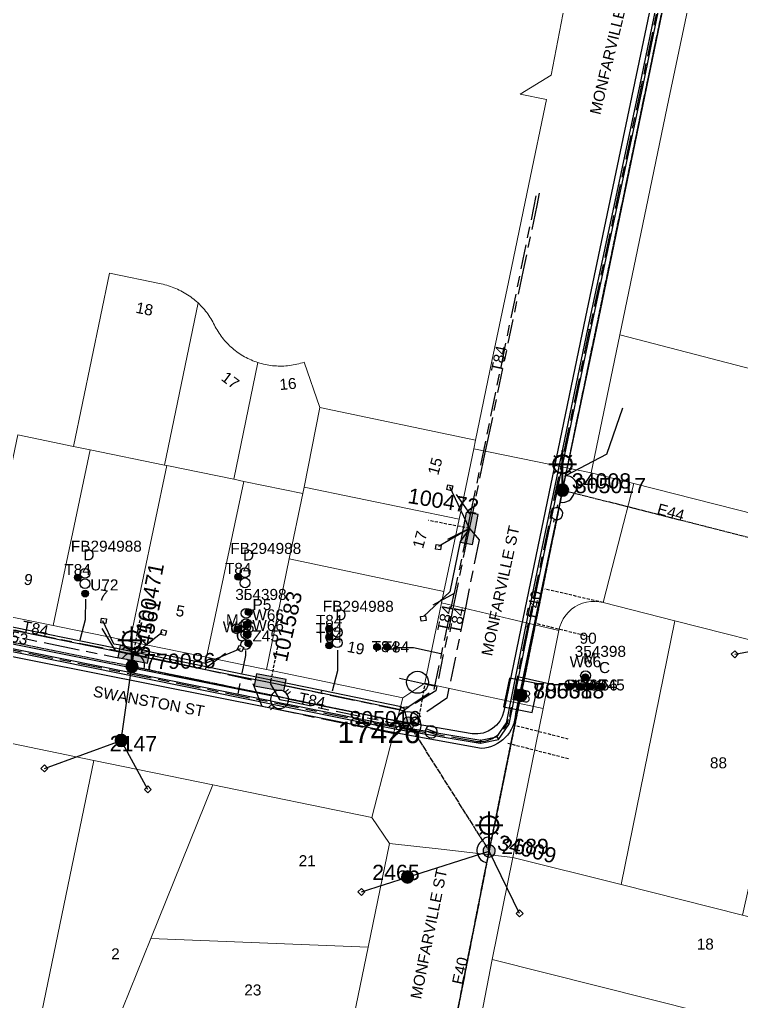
# Model space of a CAD drawing. Header units: metres. Extents: x 291879 to 294448, y 6259965 to 6261176.
# Drawn here: x 294094.4 to 294212.4, y 6260788 to 6260948.6 of the extents above; entities that cross this region are included whole.
import ezdxf
from ezdxf.enums import TextEntityAlignment as Align

# ---------------------------------------------------------------- set-up
doc = ezdxf.new("R2010")
doc.units = ezdxf.units.M
for name, pattern in [('Cable Exist OH', [1, 1, 0]), ('Cable Exist UG', [8.2, 4, -1.2, 1.8, -1.2]), ('DASHED', [0.75, 0.5, -0.25])]:
    doc.linetypes.add(name, pattern=pattern)
doc.layers.get('0').update_dxf_attribs({"color": 6})
for name, color, linetype, lineweight in [('Cadastre Buildings_SP_EXT', 9, 'Continuous', 5), ('Cadastre Land Parcels_SP_EXT', 9, 'Continuous', 5), ('Cadastre Roads_SP_EXT', 9, 'Continuous', 5)]:
    doc.layers.add(name, color=color, linetype=linetype, lineweight=lineweight)
for name, color, linetype in [('Duct_SP_EXT', 7, 'Continuous'), ('Equip_LV_EXT', 7, 'Continuous'), ('Equip_SP_HV_EXT', 7, 'Continuous'), ('Equip_SP_LV_EXT', 7, 'Continuous'), ('Equip_SP_SL_EXT', 7, 'Continuous'), ('Mains_HV_EXT', 7, 'Continuous'), ('Mains_LV_EXT', 7, 'Continuous'), ('Mains_SL_EXT', 7, 'Continuous'), ('Mains_TR_EXT', 7, 'Continuous'), ('Services_SP_EXT', 7, 'Continuous'), ('SupportsOH_SP_TR_HV_LV_SL_EXT', 7, 'Continuous'), ('SupportsUG_SP_LV_EXT', 7, 'Continuous'), ('Trench_SP_EXT', 7, 'Continuous')]:
    doc.layers.add(name, color=color, linetype=linetype)
doc.layers.add('UNKNOWN_FEATURES', color=1, linetype='DASHED', plot=False)
doc.styles.add('HVSW_LABEL', font='arial.ttf')
doc.styles.add('iecARIAL', font='arial.ttf', dxfattribs={"height": 2})
doc.styles.add('POLE_LABEL', font='arial.ttf')
doc.styles.get("Standard").update_dxf_attribs({"font": 'arial.ttf'})
doc.linetypes.add('Cable E UG', pattern='A,6,-0.5,["E",Standard,S=1.7,R=0,X=0.5,Y=-1],-2.9', length=9.4)
doc.linetypes.add('Cable P UG', pattern='A,6,-0.5,["P",Standard,S=1.7,R=0,X=0.5,Y=-1],-2.9', length=9.4)

# ---------------------------------------------------------------- blocks, each defined once
blk = doc.blocks.new('PILLAR_EXT')
blk.add_hatch(color=256).paths.add_polyline_path([(-2.475, 0.99), (-2.475, -0.99), (2.475, -0.99), (2.475, 0.99)])
blk.add_lwpolyline([(-2.475, -0.99), (2.475, -0.99), (2.475, 0.99), (-2.475, 0.99)], close=True)
at = {"style": 'iecARIAL', "flags": 8}
blk.add_attdef('ASSET_NUM', (1.5, 3.5), '', height=2.5, dxfattribs=at)
for tag, p, flags in [('OWNED_BY', (0, -0.2), 9), ('STATE', (0, -0.4), 9), ('SUPPORT_TYPE', (0, -0.6), 9), ('STREETNAME', (0, -1.8), 9), ('USAGE', (0, -0.8), 9), ('LEGEND', (0, -1), 9), ('LOCATION', (0, -1.2), 9), ('NOTES', (0, -1.4), 9), ('PARENT', (0, -1.6), 9), ('SUBURB', (0, -2), 1)]:
    blk.add_attdef(tag, p, '', height=0.2, dxfattribs=dict(flags=flags))
blk = doc.blocks.new('DUCT_EXT')
blk.add_circle((0, 0.8), 0.8)
at = {"flags": 1}
blk.add_attdef('Z', (0, 0), '', height=0.2, dxfattribs=at)
at = {"flags": 9}
for tag, p in [('DUCT_CODE', (0, 0)), ('XSECT_TYPE', (0, -0.2)), ('STATE', (0, -0.6)), ('FB_REFERENCE', (0, -0.4)), ('NOTES', (0, -0.8))]:
    blk.add_attdef(tag, text='', height=0.2, dxfattribs=at).set_placement(p, align=Align.MIDDLE_LEFT)
blk = doc.blocks.new('LV_OH_LINKS_CLOSED_EXT')
for p, q in [((-0.17, 4.97), (-0.17, 3)), ((0.17, 4.97), (0.17, 3))]:
    blk.add_line(p, q)
blk.add_lwpolyline([(0, 2.99, 1), (0, 4.98, 1)], format="xyb", close=True)
at = {"flags": 9}
for tag, p in [('ACTUAL_STATUS', (0, 0)), ('CONSTRUCTED_VOLTAGE', (0, -0.2)), ('OPERATING_VOLTAGE', (0, -0.6)), ('ORIENTATION', (0, -0.8)), ('OWNED_BY', (0, -1)), ('STATE', (0, -1.2)), ('SWITCH_TYPE', (0, -1.4)), ('NO_PHASES', (0, -0.4)), ('USAGE', (0, -1.6)), ('NOTES', (0, -1.8))]:
    blk.add_attdef(tag, text='', height=0.2, dxfattribs=at).set_placement(p, align=Align.MIDDLE_LEFT)
at = {"flags": 1}
blk.add_attdef('Z', (0, 0), '', height=0.2, dxfattribs=at)
blk = doc.blocks.new('LV_OH_LINKS_OPEN_EXT')
for p, q in [((-0.17, 4.97), (-0.17, 5.46)), ((0.17, 4.97), (0.17, 5.46)), ((-0.17, 3), (-0.17, 2.5)), ((0.17, 3), (0.17, 2.5))]:
    blk.add_line(p, q)
blk.add_lwpolyline([(0, 2.99, 1), (0, 4.98, 1)], format="xyb", close=True)
at = {"flags": 9}
for tag, p in [('ACTUAL_STATUS', (0, 0)), ('CONSTRUCTED_VOLTAGE', (0, -0.2)), ('OPERATING_VOLTAGE', (0, -0.6)), ('ORIENTATION', (0, -0.8)), ('OWNED_BY', (0, -1)), ('STATE', (0, -1.2)), ('SWITCH_TYPE', (0, -1.4)), ('NO_PHASES', (0, -0.4)), ('USAGE', (0, -1.6)), ('LEGEND', (0, -1.8)), ('NOTES', (0, -2))]:
    blk.add_attdef(tag, text='', height=0.2, dxfattribs=at).set_placement(p, align=Align.MIDDLE_LEFT)
at = {"flags": 1}
blk.add_attdef('Z', (0, 0), '', height=0.2, dxfattribs=at)
blk = doc.blocks.new('SL_LANTERN_EXT')
at = {"lineweight": 40}
for p, q in [((0, 1.97), (0, 6.47)), ((-1.46, 5.68), (-1.06, 5.28)), ((1.46, 5.68), (1.06, 5.28)), ((-2.25, 4.22), (2.25, 4.22)), ((-1.46, 2.76), (-1.06, 3.16)), ((0, 0), (0, 2.72)), ((1.46, 2.76), (1.06, 3.16))]:
    blk.add_line(p, q, dxfattribs=at)
blk.add_circle((0, 4.22), 1.5, dxfattribs=at)
at = {"style": 'iecARIAL', "flags": 8}
blk.add_attdef('ASSET_NUM', (1.5, 1.5), '', height=2.5, dxfattribs=at)
for tag, p, height, flags in [('OPERATING_VOLTAGE', (0.98, -1.65), 0.2, 9), ('CONSTRUCTED_VOLTAGE', (0.98, -0.65), 0.2, 9), ('CONTROL_TYPE', (0.98, -0.85), 0.2, 9), ('LANTERN_PURPOSE', (0.98, -1.05), 0.2, 9), ('LANTERN_TYPE', (0.98, -1.25), 0.2, 9), ('NO_PHASES', (0.98, -1.45), 0.2, 9), ('LNUMBER', (2.18, -3.25), 2.5, 8), ('ORIENTATION', (0.98, -1.85), 0.2, 9), ('OWNED_BY', (0.98, -2.05), 0.2, 9), ('STATE', (0.98, -2.25), 0.2, 9), ('USAGE', (0.98, -2.45), 0.2, 9), ('CEXIST', (0.98, -2.65), 0.2, 9), ('CNEW', (0.98, -2.85), 0.2, 9), ('CNUMBER', (0.98, -3.05), 0.2, 9), ('CREMOVE', (0.98, -3.25), 0.2, 9), ('CREPLACE', (0.98, -3.45), 0.2, 9), ('LKINGHEIGHT', (0.98, -3.65), 0.2, 9), ('LBRACKET', (0.98, -3.85), 0.2, 9), ('LBRACKETVOCAB', (0.98, -4.05), 0.2, 9), ('LCATEGORY', (0.98, -4.25), 0.2, 9), ('LCHARGE1', (0.98, -4.45), 0.2, 9), ('LCHARGE1PERCENT', (0.98, -4.65), 0.2, 9), ('LCHARGE2', (0.98, -4.85), 0.2, 9), ('LCHARGE2PERCENT', (0.98, -5.05), 0.2, 9), ('LCHARGE3', (0.98, -5.25), 0.2, 9), ('LCHARGE3PERCENT', (0.98, -5.45), 0.2, 9), ('LEXIST', (0.98, -5.65), 0.2, 9), ('LLAMP', (0.98, -5.85), 0.2, 9), ('LLAMPVOCAB', (0.98, -6.05), 0.2, 9), ('LMAST', (0.98, -6.25), 0.2, 9), ('LMASTVOCAB', (0.98, -6.45), 0.2, 9), ('LNEW', (0.98, -6.65), 0.2, 9), ('LANTNUMBER', (0.98, -6.85), 0.2, 9), ('LOUTREACH', (0.98, -7.25), 0.2, 9), ('LOUTREACHVOCAB', (0.98, -7.45), 0.2, 9), ('LRATECODE', (0.98, -7.65), 0.2, 9), ('LREMOVE', (0.98, -7.85), 0.2, 9), ('LREPLACE', (0.98, -8.05), 0.2, 9), ('STREETNAME', (0.98, -9.25), 0.2, 9), ('SUBURB', (0.98, -9.45), 0.2, 1), ('LTYPE', (0.98, -8.25), 0.2, 9), ('LTYPEVOCAB', (0.98, -8.45), 0.2, 9), ('LEGEND', (0.98, -8.65), 0.2, 9), ('LOCATION', (0.98, -8.85), 0.2, 9), ('NOTES', (0.98, -9.05), 0.2, 9)]:
    blk.add_attdef(tag, p, '', height=height, dxfattribs=dict(flags=flags))
blk = doc.blocks.new('CCP_EXT')
at = {"flags": 9}
for tag, p in [('LIFE_SUPPORT', (0, -1.6)), ('STATE', (0, -1.8)), ('NOTES', (0, -2))]:
    blk.add_attdef(tag, text='', height=0.2, dxfattribs=at).set_placement(p, align=Align.MIDDLE_LEFT)
blk.add_wipeout([(0, 0.57), (0.57, 0), (0, -0.57), (-0.57, 0)])
blk.add_lwpolyline([(-0.57, 0), (0, 0.57), (0.57, 0), (0, -0.57), (-0.57, 0)])
at = {"flags": 1}
blk.add_attdef('Z', (0, 0), '', height=0.2, dxfattribs=at)
at = {"flags": 9}
for tag, p in [('CCP_TYPE', (0, 0)), ('CONSTRUCTED_VOLTAGE', (0, -0.2)), ('OPERATING_VOLTAGE', (0, -0.6)), ('ORIENTATION', (0, -0.8)), ('OWNED_BY', (0, -1)), ('NO_PHASES', (0, -0.4)), ('USAGE', (0, -1.2)), ('LEGEND', (0, -1.4))]:
    blk.add_attdef(tag, text='', height=0.2, dxfattribs=at).set_placement(p, align=Align.MIDDLE_LEFT)
blk = doc.blocks.new('POLE_EXT')
blk.add_hatch(color=256).paths.add_polyline_path([(-1, 0, 1), (1, 0, 1)])
blk.add_lwpolyline([(-1, 0, 1), (1, 0, 1)], format="xyb", close=True)
for tag, height, flags, p in [('pNumber', 2.5, 8, (-17.84, 2.07)), ('OWNED_BY', 0.2, 9, (1.35, -0.4)), ('SPECIAL_USE', 0.2, 9, (1.35, -0.8)), ('STATE', 0.2, 9, (1.35, -1)), ('cLV', 0.2, 9, (1.35, -1.4)), ('hDepth', 0.2, 9, (1.35, -1.6)), ('PARENT', 0.2, 9, (1.35, -0.6)), ('USAGE', 0.2, 9, (1.35, -1.2)), ('hDia', 0.2, 9, (1.35, -1.8)), ('cHV', 0.2, 9, (1.35, -2)), ('LBRACKET', 0.2, 9, (1.35, -2.2)), ('LExisting', 0.2, 9, (1.35, -2.4)), ('LANTNUMBER', 0.2, 9, (1.35, -2.6)), ('LOther', 0.2, 9, (1.35, -2.8)), ('LRemove', 0.2, 9, (1.35, -3)), ('LEGEND', 0.2, 9, (1.35, -3.2)), ('cLinedev', 0.2, 9, (1.35, -3.4)), ('pExisting', 0.2, 9, (1.35, -3.8)), ('pFooting', 0.2, 9, (1.35, -4.4)), ('pNew', 0.2, 9, (1.35, -4.6)), ('LOCATION', 0.2, 9, (1.35, -3.6)), ('PFNUMBER', 0.2, 9, (1.35, -4)), ('NEWPFNUMBER', 0.2, 9, (1.35, -4.2)), ('pRelocate', 0.2, 9, (1.35, -5)), ('pRemove', 0.2, 9, (1.35, -5.2)), ('pReplace', 0.2, 9, (1.35, -5.4)), ('pStay', 0.2, 9, (1.35, -5.6)), ('pType', 0.2, 9, (1.35, -5.8)), ('cspan', 0.2, 9, (1.35, -6)), ('STREETNAME', 0.2, 9, (1.35, -6.2)), ('SUBURB', 0.2, 9, (1.35, -6.4)), ('OPERATED_BY', 0.2, 9, (1.36, -7.01)), ('NOTES', 0.2, 9, (1.35, -6.6)), ('MAINTAINED_BY', 0.2, 9, (1.36, -6.81))]:
    blk.add_attdef(tag, text='', height=height, dxfattribs=dict(flags=flags)).set_placement(p, align=Align.MIDDLE_LEFT)
at = {"style": 'POLE_LABEL'}
for tag, height, flags, p in [('ASSET_NUM', 2.5, 8, (2, 2)), ('STRUCTURE_PLANT_NUMBER', 0.2, 9, (1.35, 0.03)), ('STREET_CODE', 0.2, 9, (1.35, -0.2))]:
    blk.add_attdef(tag, text='', height=height, dxfattribs=dict(at, flags=flags)).set_placement(p, align=Align.MIDDLE_LEFT)
at = {"flags": 1}
blk.add_attdef('Z', (1.35, -7.33), '', height=0.2, dxfattribs=at)
blk = doc.blocks.new('LV_UG_LINKS_OPEN_EXT')
for p, q in [((-0.25, 1.47), (-0.25, 2.22)), ((0.25, 1.47), (0.25, 2.22)), ((-0.25, -1.47), (-0.25, -2.22)), ((0.25, -1.47), (0.25, -2.22))]:
    blk.add_line(p, q)
at = {"flags": 9}
for tag, p in [('ACTUAL_STATUS', (0, 0)), ('CONSTRUCTED_VOLTAGE', (0, -0.2)), ('OPERATING_VOLTAGE', (0, -0.6)), ('ORIENTATION', (0, -0.8)), ('STATE', (0, -1)), ('SWITCH_TYPE', (0, -1.2)), ('NO_PHASES', (0, -0.4)), ('USAGE', (0, -1.4)), ('NOTES', (0, -1.6))]:
    blk.add_attdef(tag, text='', height=0.2, dxfattribs=at).set_placement(p, align=Align.MIDDLE_LEFT)
at = {"flags": 1}
blk.add_attdef('Z', (0, 0), '', height=0.2, dxfattribs=at)
blk.add_wipeout([(-0.25, 1.47), (-0.43, 1.43), (-0.61, 1.36), (-0.77, 1.28), (-0.93, 1.17), (-1.07, 1.05), (-1.19, 0.9), (-1.29, 0.75), (-1.38, 0.58), (-1.44, 0.4), (-1.48, 0.22), (-1.49, 0.03), (-1.49, -0.16), (-1.45, -0.34), (-1.4, -0.52), (-1.32, -0.69), (-1.23, -0.85), (-1.11, -1), (-0.98, -1.13), (-0.83, -1.24), (-0.66, -1.34), (-0.49, -1.41), (-0.31, -1.46), (-0.13, -1.49), (0.06, -1.49), (0.25, -1.47), (0.43, -1.43), (0.61, -1.36), (0.77, -1.28), (0.93, -1.17), (1.07, -1.05), (1.19, -0.9), (1.29, -0.75), (1.38, -0.58), (1.44, -0.4), (1.48, -0.22), (1.49, -0.03), (1.49, 0.16), (1.45, 0.34), (1.4, 0.52), (1.32, 0.69), (1.23, 0.85), (1.11, 1), (0.98, 1.13), (0.83, 1.24), (0.66, 1.34), (0.49, 1.41), (0.31, 1.46), (0.13, 1.49), (-0.06, 1.49)])
blk.add_lwpolyline([(0, -1.49, 1), (0, 1.49, 1)], format="xyb", close=True)
blk = doc.blocks.new('HV_ABS_CLOSED_EXT')
blk.add_line((-3, 6.87), (3, 6.87))
blk.add_circle((0, 6.87), 1.8)
at = {"style": 'HVSW_LABEL'}
for tag, height, flags, p in [('ASSET_NUM', 3.5, 8, (2, 2)), ('STREET_CODE', 0.2, 9, (0, -0.2))]:
    blk.add_attdef(tag, text='', height=height, dxfattribs=dict(at, flags=flags)).set_placement(p, align=Align.MIDDLE_LEFT)
at = {"flags": 1}
blk.add_attdef('Z', (0, 0), '', height=0.2, dxfattribs=at)
at = {"flags": 9}
for tag, p in [('ACTUAL_STATUS', (0, -0.4)), ('CONSTRUCTED_VOLTAGE', (0, -0.6)), ('OPERATING_VOLTAGE', (0, -1)), ('ORIENTATION', (0, -1.2)), ('OWNED_BY', (0, -1.4)), ('STATE', (0, -1.6)), ('NO_PHASES', (0, -0.8)), ('SWITCH_TYPE', (0, -1.8)), ('STREETNAME', (0, -2.6)), ('SUBURB', (0, -2.8)), ('USAGE', (0, -2)), ('LEGEND', (0, -2.2)), ('LOCATION', (0, -2.4)), ('NOTES', (0, -3))]:
    blk.add_attdef(tag, text='', height=0.2, dxfattribs=at).set_placement(p, align=Align.MIDDLE_LEFT)
blk = doc.blocks.new('HV_LOAD_BREAK_EXT')
blk.add_lwpolyline([(-2.4, -2.4), (2.4, -2.4), (2.4, 2.4), (-2.4, 2.4)], close=True)
at = {"insert": (-1.1, 0.99), "char_height": 2, "width": 2.9628, "attachment_point": 1}
blk.add_mtext('{\\Fisocp|c0;LB}', dxfattribs=at)
for tag, height, flags, p in [('ASSET_NUM', 2.5, 8, (2, 2)), ('STREET_CODE', 0.2, 9, (1.5, 0)), ('ACTUAL_STATUS', 0.2, 9, (1.5, -0.2)), ('CONSTRUCTED_VOLTAGE', 0.2, 9, (1.5, -0.4)), ('OPERATING_VOLTAGE', 0.2, 9, (1.5, -0.8)), ('ORIENTATION', 0.2, 9, (1.5, -1)), ('OWNED_BY', 0.2, 9, (1.5, -1.2)), ('OPERATED_BY', 0.2, 9, (1.5, -1.4)), ('NO_PHASES', 0.2, 9, (1.5, -0.6)), ('MAINTAINED_BY', 0.2, 9, (1.5, -1.6)), ('STATE', 0.2, 9, (1.5, -1.8)), ('SWITCH_TYPE', 0.2, 9, (1.5, -2)), ('STREETNAME', 0.2, 9, (1.5, -2.8)), ('SUBURB', 0.2, 9, (1.5, -3)), ('USAGE', 0.2, 9, (1.5, -2.2)), ('LEGEND', 0.2, 9, (1.5, -2.4)), ('LOCATION', 0.2, 9, (1.5, -2.6)), ('NOTES', 0.2, 9, (1.5, -3.2)), ('Z', 0.2, 1, (1.5, -3.6)), ('LABEL_ALIGNMENT', 0.2, 9, (1.5, -3.4))]:
    blk.add_attdef(tag, text='', height=height, dxfattribs=dict(flags=flags)).set_placement(p, align=Align.MIDDLE_LEFT)
blk = doc.blocks.new('CABLE_LARGE_EXT')
h = blk.add_hatch(color=256)
edge = h.paths.add_edge_path()
edge.add_arc((0, 0.55), 0.55, 0, 360)
blk.add_circle((0, 0.55), 0.55)
at = {"flags": 1}
blk.add_attdef('Z', (0, 0), '', height=0.2, dxfattribs=at)
at = {"flags": 9}
for tag, p in [('COND_CODE', (0, 0)), ('STATE', (0, -0.4)), ('XSECT_SIZE', (0, -0.6)), ('FB_REFERENCE', (0, -0.2)), ('NOTES', (0, -0.8))]:
    blk.add_attdef(tag, text='', height=0.2, dxfattribs=at).set_placement(p, align=Align.MIDDLE_LEFT)

msp = doc.modelspace()

# ---------------------------------------------------------------- linework, layer by layer
at = {"layer": 'Cadastre Buildings_SP_EXT', "linetype": 'Continuous'}
msp.add_lwpolyline([(294223.78, 6260888.95), (294192.56, 6260897.03), (294187.88, 6260874.5), (294194.85, 6260872.73), (294218.22, 6260866.81), (294223.78, 6260888.95)], close=True, dxfattribs=at)
at = {"layer": 'Cadastre Land Parcels_SP_EXT', "linetype": 'Continuous'}
for points in [[(294123.54, 6260902.27), (294123.31, 6260902.48), (294123.07, 6260902.68), (294122.83, 6260902.88), (294122.59, 6260903.07), (294122.34, 6260903.26), (294122.08, 6260903.44), (294121.82, 6260903.61), (294121.56, 6260903.78), (294121.29, 6260903.94), (294121.02, 6260904.09), (294120.75, 6260904.24), (294120.47, 6260904.38), (294120.19, 6260904.51), (294119.9, 6260904.63), (294119.61, 6260904.75), (294119.32, 6260904.86), (294119.03, 6260904.97), (294118.73, 6260905.06), (294118.43, 6260905.15), (294118.13, 6260905.23), (294117.83, 6260905.31), (294117.52, 6260905.37), (294109.06, 6260907.11), (294103.19, 6260878.79), (294105.87, 6260878.24), (294118.05, 6260875.74), (294123.54, 6260902.27)], [(294133.34, 6260892.51), (294133.05, 6260892.61), (294132.77, 6260892.71), (294132.49, 6260892.82), (294132.21, 6260892.94), (294131.94, 6260893.06), (294131.67, 6260893.19), (294131.4, 6260893.33), (294131.13, 6260893.47), (294130.87, 6260893.62), (294130.61, 6260893.78), (294130.36, 6260893.94), (294130.11, 6260894.11), (294129.87, 6260894.29), (294129.63, 6260894.47), (294129.39, 6260894.66), (294129.16, 6260894.85), (294128.94, 6260895.05), (294128.71, 6260895.26), (294128.5, 6260895.47), (294128.29, 6260895.69), (294128.08, 6260895.91), (294127.89, 6260896.13), (294127.69, 6260896.36), (294127.51, 6260896.6), (294127.32, 6260896.84), (294127.15, 6260897.09), (294126.98, 6260897.34), (294126.82, 6260897.59), (294126.66, 6260897.85), (294126.51, 6260898.11), (294126.37, 6260898.38), (294126.23, 6260898.64), (294126.09, 6260898.91), (294125.95, 6260899.18), (294125.8, 6260899.44), (294125.65, 6260899.7), (294125.48, 6260899.96), (294125.31, 6260900.21), (294125.14, 6260900.46), (294124.96, 6260900.7), (294124.77, 6260900.94), (294124.58, 6260901.17), (294124.38, 6260901.4), (294124.18, 6260901.63), (294123.97, 6260901.85), (294123.76, 6260902.06), (294123.54, 6260902.27), (294118.05, 6260875.74), (294118.46, 6260875.66), (294129.38, 6260873.42), (294133.34, 6260892.51)], [(294136.97, 6260891.94), (294136.67, 6260891.94), (294136.36, 6260891.96), (294136.05, 6260891.98), (294135.74, 6260892), (294135.44, 6260892.04), (294135.14, 6260892.08), (294134.83, 6260892.14), (294134.53, 6260892.2), (294134.23, 6260892.26), (294133.93, 6260892.34), (294133.64, 6260892.42), (294133.34, 6260892.51), (294129.38, 6260873.42), (294131.02, 6260873.08), (294140.71, 6260871.09), (294140.91, 6260872.12), (294143.48, 6260885.15), (294140.9, 6260892.59), (294140.61, 6260892.49), (294140.31, 6260892.41), (294140.02, 6260892.32), (294139.72, 6260892.25), (294139.42, 6260892.18), (294139.12, 6260892.13), (294138.81, 6260892.08), (294138.51, 6260892.03), (294138.2, 6260892), (294137.9, 6260891.97), (294137.59, 6260891.95), (294137.28, 6260891.94), (294136.97, 6260891.94)], [(294140.91, 6260872.12), (294166.24, 6260866.92), (294168.64, 6260878.42), (294168.92, 6260879.84), (294143.48, 6260885.15), (294140.91, 6260872.12)], [(294087.99, 6260851.93), (294091.28, 6260851.25), (294099.82, 6260849.49), (294105.87, 6260878.24), (294103.19, 6260878.79), (294094.04, 6260880.67), (294087.99, 6260851.93)], [(294099.82, 6260849.49), (294101.18, 6260849.21), (294111.03, 6260847.19), (294112.4, 6260846.9), (294118.46, 6260875.66), (294118.05, 6260875.74), (294105.87, 6260878.24), (294099.82, 6260849.49)], [(294112.4, 6260846.9), (294120.94, 6260845.14), (294124.94, 6260844.31), (294131.02, 6260873.08), (294129.38, 6260873.42), (294118.46, 6260875.66), (294112.4, 6260846.9)], [(294124.94, 6260844.31), (294130.73, 6260843.12), (294134.75, 6260842.29), (294138.44, 6260860.38), (294140.71, 6260871.09), (294131.02, 6260873.08), (294124.94, 6260844.31)], [(294138.44, 6260860.38), (294163.77, 6260855.08), (294166.24, 6260866.92), (294140.91, 6260872.12), (294140.71, 6260871.09), (294138.44, 6260860.38)], [(294134.75, 6260842.29), (294157.07, 6260837.69), (294160.64, 6260840.06), (294163.38, 6260853.22), (294163.77, 6260855.08), (294138.44, 6260860.38), (294134.75, 6260842.29)], [(294189.82, 6260853.24), (294189.15, 6260853.38), (294188.47, 6260853.44), (294187.78, 6260853.42), (294187.1, 6260853.32), (294186.44, 6260853.14), (294185.8, 6260852.88), (294185.2, 6260852.55), (294184.64, 6260852.15), (294184.14, 6260851.69), (294183.69, 6260851.18), (294183.3, 6260850.61), (294182.99, 6260850), (294182.75, 6260849.36), (294182.56, 6260848.66), (294179.98, 6260835.94), (294175.05, 6260811.57), (294192.75, 6260807.12), (294201.54, 6260850.25), (294189.82, 6260853.24)], [(294222.22, 6260845.05), (294201.54, 6260850.25), (294192.75, 6260807.12), (294212.6, 6260802.14), (294222.22, 6260845.05)], [(294106.49, 6260827.43), (294091.5, 6260830.52), (294079.57, 6260771.95), (294094.4, 6260768.91), (294106.49, 6260827.43)], [(294110.07, 6260784.12), (294115.82, 6260798.32), (294125.99, 6260823.45), (294106.49, 6260827.43), (294094.4, 6260768.91), (294103.18, 6260767.1), (294110.07, 6260784.12)], [(294154.89, 6260813.86), (294151.96, 6260818.11), (294125.99, 6260823.45), (294115.82, 6260798.32), (294151.37, 6260796.88), (294154.89, 6260813.86)], [(294232.32, 6260797.18), (294212.6, 6260802.14), (294192.75, 6260807.12), (294175.05, 6260811.57), (294171.66, 6260794.84), (294223.24, 6260781.91), (294228.24, 6260780.65), (294232.32, 6260797.18)], [(294151.37, 6260796.88), (294115.82, 6260798.32), (294110.07, 6260784.12), (294147.18, 6260776.59), (294151.37, 6260796.88)], [(294223.24, 6260781.91), (294171.66, 6260794.84), (294168.42, 6260778.19), (294219.87, 6260765.32), (294223.24, 6260781.91)]]:
    msp.add_lwpolyline(points, close=True, dxfattribs=at)
at = {"layer": 'Cadastre Roads_SP_EXT', "linetype": 'Continuous'}
msp.add_lwpolyline([(294168.64, 6260878.42), (294178.81, 6260876.34), (294187.88, 6260874.5), (294192.56, 6260897.03), (294197.19, 6260919.33), (294200.31, 6260934.32), (294203.43, 6260949.32), (294206.52, 6260964.23), (294211.2, 6260986.79), (294201.17, 6260989.85), (294191.89, 6260992.69), (294189.38, 6260981.4), (294186.44, 6260966.15), (294183.5, 6260950.89), (294181.32, 6260939.55), (294176.25, 6260936.44), (294180.54, 6260935.56), (294177.66, 6260921.71), (294174.8, 6260908.03), (294174.31, 6260905.66), (294171.62, 6260892.74), (294168.92, 6260879.84), (294168.64, 6260878.42)], close=True, dxfattribs=at)
at = {"layer": 'Duct_SP_EXT'}
for p, q in [((294195.82, 6260937.74), (294205.23, 6260983.73)), ((294196.29, 6260937.64), (294205.7, 6260983.63)), ((294187.32, 6260897.98), (294195.82, 6260937.74)), ((294195.82, 6260937.74), (294195.82, 6260937.74)), ((294195.82, 6260937.74), (294196.05, 6260937.69)), ((294195.82, 6260937.74), (294196.05, 6260937.69)), ((294196.29, 6260937.64), (294196.05, 6260937.69)), ((294196.29, 6260937.64), (294196.05, 6260937.69)), ((294187.79, 6260897.88), (294196.29, 6260937.64)), ((294196.29, 6260937.64), (294196.29, 6260937.64)), ((294177.18, 6260849.35), (294187.32, 6260897.98)), ((294177.65, 6260849.25), (294187.79, 6260897.88)), ((294187.32, 6260897.98), (294187.32, 6260897.98)), ((294187.32, 6260897.98), (294187.55, 6260897.93)), ((294187.32, 6260897.98), (294187.55, 6260897.93)), ((294187.79, 6260897.88), (294187.55, 6260897.93)), ((294187.79, 6260897.88), (294187.55, 6260897.93)), ((294187.79, 6260897.88), (294187.79, 6260897.88)), ((294173.98, 6260833.55), (294177.18, 6260849.35)), ((294177.18, 6260849.35), (294177.18, 6260849.35)), ((294177.18, 6260849.35), (294177.42, 6260849.3)), ((294177.18, 6260849.35), (294177.42, 6260849.3)), ((294174.43, 6260833.36), (294177.65, 6260849.25)), ((294177.65, 6260849.25), (294177.42, 6260849.3)), ((294177.65, 6260849.25), (294177.42, 6260849.3)), ((294177.65, 6260849.25), (294177.65, 6260849.25)), ((294109.89, 6260845.37), (294109.94, 6260845.6)), ((294109.89, 6260845.37), (294109.94, 6260845.6)), ((294109.89, 6260845.37), (294113, 6260844.73)), ((294109.99, 6260845.84), (294109.94, 6260845.6)), ((294109.99, 6260845.84), (294109.94, 6260845.6)), ((294109.99, 6260845.84), (294113.09, 6260845.2)), ((294113, 6260844.73), (294113.04, 6260844.97)), ((294113, 6260844.73), (294113.04, 6260844.97)), ((294113, 6260844.73), (294124.77, 6260842.33)), ((294113.09, 6260845.2), (294113.04, 6260844.97)), ((294113.09, 6260845.2), (294113.04, 6260844.97)), ((294113.09, 6260845.2), (294124.86, 6260842.8)), ((294124.77, 6260842.33), (294124.82, 6260842.57)), ((294124.77, 6260842.33), (294124.82, 6260842.57)), ((294124.86, 6260842.8), (294124.82, 6260842.57)), ((294124.86, 6260842.8), (294124.82, 6260842.57)), ((294143.69, 6260838.47), (294143.74, 6260838.7)), ((294143.69, 6260838.47), (294143.74, 6260838.7)), ((294143.69, 6260838.47), (294143.69, 6260838.47)), ((294143.69, 6260838.47), (294156.69, 6260835.78)), ((294143.79, 6260838.94), (294143.74, 6260838.7)), ((294143.79, 6260838.94), (294143.74, 6260838.7)), ((294143.79, 6260838.94), (294143.79, 6260838.94)), ((294143.79, 6260838.94), (294156.79, 6260836.25)), ((294156.69, 6260835.78), (294156.74, 6260836.02)), ((294156.79, 6260836.25), (294156.74, 6260836.02)), ((294172.44, 6260831.27), (294174.01, 6260833.59)), ((294172.72, 6260830.83), (294174.4, 6260833.32)), ((294174.01, 6260833.59), (294173.98, 6260833.55)), ((294173.98, 6260833.55), (294174.21, 6260833.45)), ((294174.01, 6260833.59), (294174.21, 6260833.45)), ((294174.4, 6260833.32), (294174.21, 6260833.45)), ((294174.43, 6260833.36), (294174.21, 6260833.45)), ((294174.4, 6260833.32), (294174.43, 6260833.36)), ((294156, 6260832.54), (294156.05, 6260832.77)), ((294156, 6260832.54), (294156.05, 6260832.77)), ((294156, 6260832.54), (294156, 6260832.54)), ((294156, 6260832.54), (294169.7, 6260830.25)), ((294156.09, 6260833.01), (294156.05, 6260832.77)), ((294156.09, 6260833.01), (294156.05, 6260832.77)), ((294156.09, 6260833.01), (294156.09, 6260833.01)), ((294156.09, 6260833.01), (294169.78, 6260830.72)), ((294169.7, 6260830.25), (294169.74, 6260830.48)), ((294169.7, 6260830.25), (294169.74, 6260830.24)), ((294169.73, 6260830.73), (294172.44, 6260831.27)), ((294169.78, 6260830.72), (294169.73, 6260830.73)), ((294169.73, 6260830.73), (294169.74, 6260830.48)), ((294169.74, 6260830.24), (294172.72, 6260830.83)), ((294169.78, 6260830.72), (294169.74, 6260830.48)), ((294169.74, 6260830.24), (294169.74, 6260830.48)), ((294172.44, 6260831.27), (294172.58, 6260831.05)), ((294172.72, 6260830.83), (294172.58, 6260831.05))]:
    msp.add_line(p, q, dxfattribs=at)
for points in [[(294131.25, 6260855.25), (294131.23, 6260853.72)], [(294105.11, 6260853.79), (294105.08, 6260850.41), (294104.21, 6260847.12)], [(294131.3, 6260845.42), (294131.29, 6260844.61), (294130.72, 6260841.68)], [(294146.36, 6260845.45), (294146.35, 6260842.07), (294145.47, 6260838.78)], [(294155.57, 6260845.89), (294158.78, 6260845.89), (294163.27, 6260844.93)], [(294130.36, 6260840), (294130.03, 6260838.3)], [(294183.18, 6260839.8), (294181.62, 6260839.8), (294176.07, 6260841.04)]]:
    msp.add_lwpolyline(points, dxfattribs=at)
at = {"layer": 'Mains_HV_EXT', "linetype": 'Cable Exist OH'}
for points in [[(294176.34, 6260838.04), (294176.35, 6260838.08), (294183.18, 6260871.65)], [(294183.18, 6260871.65), (294224.54, 6260861.17)], [(294171.16, 6260812.61), (294176.34, 6260838.04)], [(294157.95, 6260833.51), (294171.16, 6260812.61)], [(294162.18, 6260767.14), (294162.21, 6260767.3), (294171.16, 6260812.61)]]:
    msp.add_lwpolyline(points, dxfattribs=at)
at = {"layer": 'Mains_HV_EXT', "linetype": 'Continuous'}
for points in [[(294182.78, 6260869.69, 0.421361), (294185.06, 6260871.17)], [(294114.75, 6260842.46, 0.84102), (294111.15, 6260844.11)], [(294170.04, 6260814.31, 0.663141), (294170.78, 6260810.68)]]:
    msp.add_lwpolyline(points, format="xyb", dxfattribs=at)
at = {"layer": 'Mains_LV_EXT', "linetype": 'Cable Exist UG'}
msp.add_lwpolyline([(294179.34, 6260920.23), (294178.94, 6260918.18), (294178.94, 6260918.18), (294176.73, 6260907.6), (294170.9, 6260879.75), (294170.41, 6260877.51), (294167.93, 6260865.39)], dxfattribs=at)
at = {"layer": 'Mains_LV_EXT', "linetype": 'Cable Exist OH'}
for points in [[(294183.18, 6260871.65), (294191.29, 6260910.69)], [(294183.18, 6260871.65), (294176.35, 6260838.08), (294171.16, 6260812.61)], [(294183.18, 6260871.65), (294224.54, 6260861.17)], [(294157.95, 6260833.51), (294171.16, 6260812.61)], [(294162.21, 6260767.3), (294171.16, 6260812.61)]]:
    msp.add_lwpolyline(points, dxfattribs=at)
at = {"layer": 'Mains_LV_EXT', "linetype": 'Continuous'}
for points in [[(294185.14, 6260871.15, 0.658929), (294183.66, 6260873.96)], [(294159.27, 6260831.58, 1.470649), (294155.73, 6260833.45)], [(294171.56, 6260814.57, 0.546369), (294170.06, 6260814.28)]]:
    msp.add_lwpolyline(points, format="xyb", dxfattribs=at)
at = {"layer": 'Mains_SL_EXT', "linetype": 'Cable Exist OH'}
for points in [[(294183.18, 6260871.65), (294191.29, 6260910.69), (294199.51, 6260950.22)], [(294183.18, 6260871.65), (294176.35, 6260838.08), (294171.16, 6260812.61)], [(294183.18, 6260871.65), (294224.54, 6260861.17), (294266.36, 6260850.58)], [(294171.16, 6260812.61), (294162.21, 6260767.3), (294156.3, 6260739.72)]]:
    msp.add_lwpolyline(points, dxfattribs=at)
at = {"layer": 'Services_SP_EXT'}
for points in [[(294190.39, 6260877.55), (294193.03, 6260885.12)], [(294190.39, 6260877.55), (294183.66, 6260873.96)], [(294110.98, 6260830.69), (294112.69, 6260842.87)]]:
    msp.add_lwpolyline(points, dxfattribs=at)
at = {"layer": 'Trench_SP_EXT', "linetype": 'Cable Exist UG'}
for points in [[(294168.14, 6260867.68), (294178.98, 6260920.29)], [(294112.98, 6260845.05), (294112.74, 6260842.82)], [(294124.82, 6260842.57), (294128.29, 6260845.19)], [(294157.93, 6260833.4), (294157.24, 6260835.93), (294156.72, 6260836.07)]]:
    msp.add_lwpolyline(points, dxfattribs=at)
at = {"layer": 'UNKNOWN_FEATURES'}
for points in [[(294167.93, 6260865.39), (294161.26, 6260866.67)], [(294189.82, 6260853.24), (294180.28, 6260855.48)], [(294112.96, 6260844.79), (294114.19, 6260851.09)], [(294187.58, 6260847.65), (294178.97, 6260849.78)], [(294135.47, 6260840.39), (294136.65, 6260846.28)], [(294160.59, 6260839.64), (294159.51, 6260833.66)], [(294175.67, 6260833.11), (294184.06, 6260830.97)], [(294174.21, 6260830.26), (294184.27, 6260827.7)]]:
    msp.add_lwpolyline(points, dxfattribs=at)

# ---------------------------------------------------------------- block references
at = {"layer": 'Duct_SP_EXT'}
for name, p in [('DUCT_EXT', (294131.22, 6260857.36)), ('CABLE_LARGE_EXT', (294103.89, 6260856.78)), ('DUCT_EXT', (294105.04, 6260857.22)), ('CABLE_LARGE_EXT', (294130.11, 6260856.92)), ('DUCT_EXT', (294105.04, 6260855.54)), ('DUCT_EXT', (294131.23, 6260855.68)), ('CABLE_LARGE_EXT', (294105.09, 6260854.17)), ('CABLE_LARGE_EXT', (294131.83, 6260851.13)), ('CABLE_LARGE_EXT', (294130.02, 6260848.35)), ('CABLE_LARGE_EXT', (294131.55, 6260849.18)), ('CABLE_LARGE_EXT', (294145, 6260848.41)), ('CABLE_LARGE_EXT', (294131.53, 6260847.47)), ('CABLE_LARGE_EXT', (294144.99, 6260847.06)), ('DUCT_EXT', (294146.33, 6260847.57)), ('CABLE_LARGE_EXT', (294145.01, 6260845.67)), ('DUCT_EXT', (294146.34, 6260845.88)), ('CABLE_LARGE_EXT', (294152.83, 6260845.43)), ('CABLE_LARGE_EXT', (294154.47, 6260845.43)), ('CABLE_LARGE_EXT', (294186.9, 6260840.47)), ('CABLE_LARGE_EXT', (294184.36, 6260838.96)), ('CABLE_LARGE_EXT', (294186.02, 6260838.96)), ('CABLE_LARGE_EXT', (294187.74, 6260838.95)), ('CABLE_LARGE_EXT', (294189.47, 6260838.94))]:
    msp.add_blockref(name, p, dxfattribs=at)
at = {"layer": 'Duct_SP_EXT', "rotation": 90.0000000000002}
for p in [(294132.21, 6260851.49), (294130.66, 6260848.96), (294132.19, 6260849.79), (294132.17, 6260848.09), (294132.15, 6260846.38), (294187.73, 6260841.3), (294185.17, 6260839.81), (294186.88, 6260839.8), (294188.58, 6260839.8), (294190.29, 6260839.79)]:
    msp.add_blockref('DUCT_EXT', p, dxfattribs=at)
at = {"layer": 'Equip_SP_HV_EXT'}
ref = msp.add_blockref('HV_ABS_CLOSED_EXT', (294157.95, 6260833.51), dxfattribs=dict(at, rotation=347.4398466363228))
ref.add_attrib('ASSET_NUM', '17426', dxfattribs={"layer": '0', "height": 3.5, "style": 'HVSW_LABEL'}).set_placement((294159.95, 6260833.76), align=Align.TOP_RIGHT)
ref = msp.add_blockref('HV_LOAD_BREAK_EXT', (294176.35, 6260838.08), dxfattribs=dict(at, rotation=348.5475991236214))
ref.add_attrib('ASSET_NUM', '78038', dxfattribs={"layer": '0', "height": 2.5}).set_placement((294178.35, 6260838.83), align=Align.MIDDLE_LEFT)
at = {"layer": 'Equip_SP_LV_EXT'}
for name, p, rotation in [('LV_OH_LINKS_OPEN_EXT', (294183.18, 6260871.65), 165.9631385478874), ('LV_OH_LINKS_CLOSED_EXT', (294157.95, 6260833.51), 249.3737776840514)]:
    msp.add_blockref(name, p, dxfattribs=dict(at, rotation=rotation))
at = {"layer": 'Equip_SP_SL_EXT'}
ref = msp.add_blockref('SL_LANTERN_EXT', (294183.18, 6260871.65), dxfattribs=at)
ref.add_attrib('ASSET_NUM', '34008', dxfattribs={"layer": '0', "height": 2.5, "rotation": 359.9923, "style": 'iecARIAL'}).set_placement((294184.68, 6260873.15), align=Align.MIDDLE_LEFT)
ref = msp.add_blockref('SL_LANTERN_EXT', (294112.69, 6260842.87), dxfattribs=at)
ref.add_attrib('ASSET_NUM', '34561', dxfattribs={"layer": '0', "height": 2.5, "rotation": 77.3915, "style": 'iecARIAL'}).set_placement((294114.19, 6260844.37), align=Align.MIDDLE_LEFT)
ref = msp.add_blockref('SL_LANTERN_EXT', (294171.16, 6260812.61), dxfattribs=at)
ref.add_attrib('ASSET_NUM', '34009', dxfattribs={"layer": '0', "height": 2.5, "rotation": 345.9568, "style": 'iecARIAL'}).set_placement((294172.66, 6260814.11), align=Align.MIDDLE_LEFT)
at = {"layer": 'SupportsOH_SP_TR_HV_LV_SL_EXT'}
ref = msp.add_blockref('POLE_EXT', (294183.18, 6260871.65), dxfattribs=dict(at, rotation=359.991596732857))
ref.add_attrib('ASSET_NUM', '805017', dxfattribs={"layer": '0', "height": 2.5, "style": 'POLE_LABEL'}).set_placement((294185.18, 6260872.4), align=Align.MIDDLE_LEFT)
ref = msp.add_blockref('POLE_EXT', (294112.74, 6260842.82), dxfattribs=at)
ref.add_attrib('ASSET_NUM', '779086', dxfattribs={"layer": '0', "height": 2.5, "rotation": 1, "style": 'POLE_LABEL'}).set_placement((294114.74, 6260843.57), align=Align.MIDDLE_LEFT)
ref = msp.add_blockref('POLE_EXT', (294176.35, 6260838.08), dxfattribs=at)
ref.add_attrib('ASSET_NUM', '805018', dxfattribs={"layer": '0', "height": 2.5, "style": 'POLE_LABEL'}).set_placement((294178.35, 6260838.83), align=Align.MIDDLE_LEFT)
ref = msp.add_blockref('POLE_EXT', (294157.95, 6260833.51), dxfattribs=dict(at, rotation=359.9747896642369))
ref.add_attrib('ASSET_NUM', '805016', dxfattribs={"layer": '0', "height": 2.5, "style": 'POLE_LABEL'}).set_placement((294159.95, 6260834.26), align=Align.MIDDLE_RIGHT)
ref = msp.add_blockref('POLE_EXT', (294110.98, 6260830.69), dxfattribs=dict(at, rotation=359.9831932380094))
ref.add_attrib('ASSET_NUM', '2147', dxfattribs={"layer": '0', "height": 2.5, "rotation": 359.9931, "style": 'POLE_LABEL'}).set_placement((294112.98, 6260831.44), align=Align.TOP_CENTER)
ref = msp.add_blockref('POLE_EXT', (294171.16, 6260812.61), dxfattribs=dict(at, rotation=359.9846938417587))
ref.add_attrib('ASSET_NUM', '2689', dxfattribs={"layer": '0', "height": 2.5, "style": 'POLE_LABEL'}).set_placement((294173.16, 6260813.36), align=Align.MIDDLE_LEFT)
ref = msp.add_blockref('POLE_EXT', (294157.81, 6260808.36), dxfattribs=at)
ref.add_attrib('ASSET_NUM', '2465', dxfattribs={"layer": '0', "height": 2.5, "style": 'POLE_LABEL'}).set_placement((294159.81, 6260809.11), align=Align.MIDDLE_RIGHT)
at = {"layer": 'SupportsUG_SP_LV_EXT'}
ref = msp.add_blockref('PILLAR_EXT', (294167.93, 6260865.39), dxfattribs=dict(at, rotation=79.24720153173905))
ref.add_attrib('ASSET_NUM', '100472', dxfattribs={"layer": '0', "height": 2.5, "rotation": 350.6076, "style": 'iecARIAL'}).set_placement((294169.43, 6260868.89), align=Align.MIDDLE_RIGHT)
ref = msp.add_blockref('PILLAR_EXT', (294113.03, 6260844.76), dxfattribs=dict(at, rotation=348.9965730798467))
ref.add_attrib('ASSET_NUM', '100471', dxfattribs={"layer": '0', "height": 2.5, "rotation": 78.8829, "style": 'iecARIAL'}).set_placement((294114.53, 6260848.26), align=Align.MIDDLE_LEFT)
ref = msp.add_blockref('PILLAR_EXT', (294135.35, 6260840.17), dxfattribs=dict(at, rotation=349.3936580310285))
ref.add_attrib('ASSET_NUM', '101583', dxfattribs={"layer": '0', "height": 2.5, "rotation": 77.4033, "style": 'iecARIAL'}).set_placement((294136.85, 6260843.67), align=Align.MIDDLE_LEFT)

# ---------------------------------------------------------------- texts
at = {"layer": 'Cadastre Land Parcels_SP_EXT'}
for s, rotation, p in [('18', 349.1436, (294113.25, 6260900.67)), ('17', 323.0783, (294127.18, 6260889.73)), ('16', 5.1128, (294136.93, 6260888)), ('15', 74.6547, (294162.82, 6260873.98)), ('17', 74.4759, (294160.33, 6260861.96)), ('9', 349.49, (294094.94, 6260856.25)), ('7', 349.095, (294107.19, 6260853.7)), ('5', 349.095, (294119.78, 6260851.12)), ('3', 349.1045, (294130.89, 6260848.81)), ('19', 348.8915, (294147.82, 6260845.21))]:
    msp.add_text(s, height=1.8, rotation=rotation, dxfattribs=at).set_placement(p)
for s, p in [('90', (294185.96, 6260846.52)), ('88', (294207.28, 6260826.14)), ('21', (294140.01, 6260810.13)), ('18', (294205.12, 6260796.49)), ('2', (294109.33, 6260794.89)), ('23', (294131.11, 6260788.98))]:
    msp.add_text(s, height=1.8, dxfattribs=at).set_placement(p)
at = {"layer": 'Cadastre Roads_SP_EXT'}
for s, rotation, p in [('MONFARVILLE ST', 76.5085, (294189.34, 6260932.94)), ('MONFARVILLE ST', 77.9288, (294171.62, 6260844.4)), ('SWANSTON ST', 349.6111, (294106.26, 6260837.89)), ('MONFARVILLE ST', 78.5803, (294160.02, 6260788.28))]:
    msp.add_text(s, height=1.8, rotation=rotation, dxfattribs=at).set_placement(p)
at = {"layer": 'Duct_SP_EXT'}
for s, p in [('FB294988', (294102.74, 6260861.57)), ('FB294988', (294128.82, 6260861.21)), ('D', (294104.79, 6260860.17)), ('D', (294130.91, 6260860.13)), ('T84', (294101.67, 6260857.74)), ('T84', (294127.94, 6260857.94)), ('U72', (294105.91, 6260855.24)), ('354398', (294129.64, 6260853.68)), ('P5', (294132.46, 6260852.03)), ('FB294988', (294143.95, 6260851.74)), ('M', (294128.11, 6260849.52)), ('W66', (294132.42, 6260850.34)), ('T84', (294142.82, 6260849.43)), ('D', (294146, 6260850.34)), ('W66', (294127.59, 6260848.37)), ('W66', (294132.42, 6260848.61)), ('T84', (294142.81, 6260848.09)), ('C', (294129.75, 6260846.92)), ('Z45', (294132.44, 6260846.89)), ('T84', (294142.83, 6260846.7)), ('T84', (294151.94, 6260845.15)), ('T84', (294153.74, 6260845.09)), ('354398', (294185.16, 6260844.37)), ('M', (294186.53, 6260843.24)), ('W66', (294184.33, 6260842.67)), ('C', (294189.13, 6260841.72)), ('P5', (294183.86, 6260838.86)), ('W66', (294185.17, 6260838.86)), ('W66', (294187.04, 6260838.87)), ('Z45', (294189.01, 6260838.88))]:
    msp.add_text(s, height=1.8, dxfattribs=at).set_placement(p)
at = {"layer": 'Mains_LV_EXT'}
for s, rotation, p in [('T84', 78.1737, (294173.2, 6260890.8)), ('E44', 344.6661, (294198.5, 6260867.77)), ('E40', 77.4136, (294178.89, 6260850.57)), ('T84', 78.5459, (294164.42, 6260848.37)), ('T84', 78.5459, (294166.4, 6260848.05)), ('T84', 348.5785, (294094.63, 6260848.55)), ('E53', 347.4398, (294091.11, 6260847.26)), ('E40', 77.741, (294166.82, 6260790.65))]:
    msp.add_text(s, height=1.8, rotation=rotation, dxfattribs=at).set_placement(p)

# ---------------------------------------------------------------- next in the draw order: block references
at = {"layer": 'Services_SP_EXT'}
for p, rotation in [((294164.71, 6260872.03), 301.2472013963826), ((294162.84, 6260862.32), 37.24720127680276), ((294108.09, 6260850.27), 306.9965728652635), ((294160.39, 6260850.64), 52.73459788367187), ((294117.89, 6260848.34), 210.9965729455631), ((294130.49, 6260845.74), 195.0905775777537)]:
    msp.add_blockref('CCP_EXT', p, dxfattribs=dict(at, rotation=rotation))
for p in [(294211.33, 6260844.8), (294098.41, 6260826.13), (294115.33, 6260822.68), (294150.28, 6260805.93), (294176.15, 6260802.41)]:
    msp.add_blockref('CCP_EXT', p, dxfattribs=at)

# ---------------------------------------------------------------- next in the draw order: linework, layer by layer
at = {"layer": 'Cadastre Roads_SP_EXT', "linetype": 'Continuous'}
for points in [[(294218.22, 6260866.81), (294194.85, 6260872.73), (294192.29, 6260862.83), (294189.82, 6260853.24), (294201.54, 6260850.25), (294222.22, 6260845.05)], [(294091.5, 6260830.52), (294106.49, 6260827.43), (294125.99, 6260823.45), (294151.96, 6260818.11), (294154.54, 6260828.02), (294157.07, 6260837.69), (294134.75, 6260842.29), (294130.73, 6260843.12), (294124.94, 6260844.31), (294120.94, 6260845.14), (294112.4, 6260846.9), (294111.03, 6260847.19), (294101.18, 6260849.21), (294099.82, 6260849.49), (294091.28, 6260851.25)]]:
    msp.add_lwpolyline(points, dxfattribs=at)
for points in [[(294182.56, 6260848.66), (294174.51, 6260850.57), (294163.38, 6260853.22), (294160.64, 6260840.06), (294168.75, 6260838.34), (294179.98, 6260835.94), (294182.56, 6260848.66)], [(294175.05, 6260811.57), (294163.29, 6260812.91), (294154.89, 6260813.86), (294151.37, 6260796.88), (294147.18, 6260776.59), (294145.48, 6260768.38), (294157.18, 6260765.76), (294165.64, 6260763.87), (294168.42, 6260778.19), (294171.66, 6260794.84), (294175.05, 6260811.57)]]:
    msp.add_lwpolyline(points, close=True, dxfattribs=at)
at = {"layer": 'Duct_SP_EXT'}
for p, q in [((294087.59, 6260849.94), (294109.89, 6260845.37)), ((294087.69, 6260850.41), (294109.99, 6260845.84))]:
    msp.add_line(p, q, dxfattribs=at)
at = {"layer": 'Mains_HV_EXT', "linetype": 'Cable P UG'}
msp.add_lwpolyline([(294212.93, 6260999.52, 0.396707), (294206.81, 6260995), (294206.81, 6260995), (294186.68, 6260898.66), (294176.42, 6260849.26), (294173.59, 6260835.48), (294173.59, 6260835.48, -0.389522), (294168.41, 6260831.8), (294168.41, 6260831.8), (294154.81, 6260834.13), (294020.32, 6260861), (294010.56, 6260863.03), (294008.14, 6260863.5)], format="xyb", dxfattribs=at)
at = {"layer": 'Mains_HV_EXT', "linetype": 'Cable Exist UG'}
msp.add_lwpolyline([(294040.16, 6260941.41), (294039.6, 6260943.26), (294040.58, 6260947.68), (294041.4, 6260950.48), (294041.4, 6260950.48), (294055.84, 6260947.71), (294060.26, 6260940.34), (294056.18, 6260918.52), (294055.21, 6260913.83), (294055.21, 6260913.83), (294046.15, 6260870.23), (294047.87, 6260869.86), (294052.76, 6260862.31), (294052.76, 6260862.31), (294057.69, 6260854.87), (294067.39, 6260853.07), (294070.48, 6260852.43), (294070.48, 6260852.43), (294080.51, 6260850.32), (294090.34, 6260848.36), (294100.17, 6260846.35), (294109.99, 6260844.34), (294111.87, 6260843.97), (294113, 6260842.81)], dxfattribs=at)
at = {"layer": 'Mains_LV_EXT', "linetype": 'Cable Exist OH'}
msp.add_lwpolyline([(294063.92, 6260852.63), (294112.69, 6260842.87)], dxfattribs=at)
at = {"layer": 'Mains_LV_EXT', "linetype": 'Cable Exist UG'}
msp.add_lwpolyline([(294113.03, 6260844.76), (294108.01, 6260845.78), (294108.01, 6260845.78), (294100.36, 6260847.33), (294090.52, 6260849.33), (294080.71, 6260851.3), (294078.89, 6260851.67)], dxfattribs=at)
at = {"layer": 'Mains_SL_EXT', "linetype": 'Cable Exist OH'}
msp.add_lwpolyline([(294016.81, 6260862.37), (294063.92, 6260852.63), (294112.69, 6260842.87)], dxfattribs=at)
at = {"layer": 'Services_SP_EXT'}
for points in [[(294167.93, 6260865.39), (294164.72, 6260872.17)], [(294167.93, 6260865.39), (294166.45, 6260863.22), (294166.45, 6260863.22), (294164.74, 6260855.01), (294160.45, 6260850.96)], [(294167.93, 6260865.39), (294162.88, 6260862.44)], [(294113.03, 6260844.76), (294111.64, 6260846.15), (294109.76, 6260846.46), (294107.95, 6260850.26)], [(294113.03, 6260844.76), (294117.7, 6260848.4)], [(294211.33, 6260844.8), (294227.87, 6260847.84)], [(294113.03, 6260844.76), (294115.29, 6260845.29), (294115.29, 6260845.29), (294124.79, 6260843.33), (294130.49, 6260845.74)], [(294098.41, 6260826.13), (294110.98, 6260830.69)], [(294115.33, 6260822.68), (294110.98, 6260830.69)], [(294150.28, 6260805.93), (294157.81, 6260808.36), (294171.16, 6260812.61)], [(294176.15, 6260802.41), (294171.16, 6260812.61)]]:
    msp.add_lwpolyline(points, dxfattribs=at)
at = {"layer": 'Trench_SP_EXT', "linetype": 'Cable Exist UG'}
for points in [[(294167.69, 6260865.43), (294168.14, 6260867.68), (294165.44, 6260871.43)], [(294167.69, 6260865.43), (294165.45, 6260854.78), (294165.44, 6260854.74), (294161.4, 6260852.5)], [(294167.93, 6260865.39), (294163.73, 6260863.28)], [(294156.72, 6260836.07), (294158.04, 6260836.27), (294158.04, 6260836.27), (294162.18, 6260839.03), (294165.06, 6260852.87), (294165.44, 6260854.74), (294165.45, 6260854.78)], [(294109.94, 6260845.6), (294107.63, 6260849.4)], [(294112.95, 6260844.76), (294116.58, 6260847.43)]]:
    msp.add_lwpolyline(points, dxfattribs=at)

# ---------------------------------------------------------------- next in the draw order: block references
at = {"layer": 'Duct_SP_EXT'}
msp.add_blockref('CABLE_LARGE_EXT', (294131.78, 6260846.03), dxfattribs=at)

# ---------------------------------------------------------------- next in the draw order: block references
at = {"layer": 'Equip_LV_EXT', "rotation": 132.5853686979902}
msp.add_blockref('LV_UG_LINKS_OPEN_EXT', (294136.88, 6260837.4), dxfattribs=at)

# ---------------------------------------------------------------- next in the draw order: linework, layer by layer
at = {"layer": 'Duct_SP_EXT'}
for p, q in [((294037.09, 6260856.55), (294156, 6260832.54)), ((294037.19, 6260857.02), (294156.09, 6260833.01)), ((294124.77, 6260842.33), (294135.42, 6260840.16)), ((294124.86, 6260842.8), (294135.52, 6260840.63)), ((294135.42, 6260840.16), (294135.47, 6260840.39)), ((294135.42, 6260840.16), (294135.47, 6260840.39)), ((294135.42, 6260840.16), (294143.69, 6260838.47)), ((294135.52, 6260840.63), (294135.47, 6260840.39)), ((294135.52, 6260840.63), (294135.47, 6260840.39)), ((294135.52, 6260840.63), (294143.79, 6260838.94))]:
    msp.add_line(p, q, dxfattribs=at)
at = {"layer": 'Mains_HV_EXT', "linetype": 'Cable E UG'}
msp.add_lwpolyline([(294213.81, 6260996.4, 0.465801), (294208.53, 6260993.75), (294208.53, 6260993.75), (294188.72, 6260898.15), (294178.01, 6260847.14), (294175.48, 6260835.11), (294175.48, 6260835.11, -0.387242), (294169.9, 6260829.39), (294169.9, 6260829.39), (294154.87, 6260832.1), (294009.78, 6260860.96), (294008.07, 6260863.21)], format="xyb", dxfattribs=at)
at = {"layer": 'Mains_HV_EXT', "linetype": 'Cable Exist OH'}
msp.add_lwpolyline([(294112.72, 6260842.82), (294157.95, 6260833.51)], dxfattribs=at)
at = {"layer": 'Mains_LV_EXT', "linetype": 'Cable Exist UG'}
for points in [[(294167.93, 6260865.39), (294169.51, 6260863.52), (294169.51, 6260863.52), (294167.28, 6260852.37), (294164.26, 6260837.63), (294155.67, 6260831.76), (294134.05, 6260836.24), (294132.3, 6260840.58), (294132.3, 6260840.58), (294120.14, 6260843.28), (294113.01, 6260844.76)], [(294167.93, 6260865.39), (294167.75, 6260864.53), (294167.75, 6260864.53), (294165.32, 6260852.78), (294162.45, 6260838.84), (294157.09, 6260835.55), (294135.64, 6260840.08), (294134.34, 6260840.35)], [(294135.36, 6260840.01), (294136.88, 6260837.4), (294136.88, 6260837.4), (294138.11, 6260837.17), (294138.11, 6260837.17), (294155.45, 6260833.53), (294157.95, 6260833.51)]]:
    msp.add_lwpolyline(points, dxfattribs=at)
at = {"layer": 'Mains_LV_EXT', "linetype": 'Cable Exist OH'}
msp.add_lwpolyline([(294112.69, 6260842.87), (294157.95, 6260833.51)], dxfattribs=at)
at = {"layer": 'Mains_TR_EXT', "linetype": 'Cable Exist UG'}
msp.add_lwpolyline([(294212.83, 6260998.18, 0.379207), (294207.74, 6260994.75), (294207.74, 6260994.75), (294196.05, 6260937.69), (294196.05, 6260937.69), (294187.55, 6260897.93), (294187.55, 6260897.93), (294177.42, 6260849.3), (294177.42, 6260849.3), (294174.48, 6260834.62), (294174.48, 6260834.62, -0.381524), (294168.96, 6260830.53), (294168.96, 6260830.53), (294156.05, 6260832.77), (294156.05, 6260832.77), (294032.24, 6260857.76), (294032.24, 6260857.76), (294010.29, 6260861.93), (294010.29, 6260861.93), (294008.38, 6260863.82)], format="xyb", dxfattribs=at)

# ---------------------------------------------------------------- next in the draw order: texts
at = {"layer": 'Mains_LV_EXT'}
msp.add_text('T84', height=1.8, rotation=348.4466, dxfattribs=at).set_placement((294139.91, 6260836.82))

doc.saveas('drawing.dxf')
